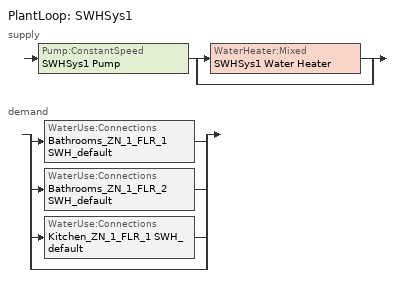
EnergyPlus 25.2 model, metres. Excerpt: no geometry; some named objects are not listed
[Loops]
PlantLoop 'SWHSys1'
 supply: Pump:ConstantSpeed 'SWHSys1 Pump' > split
  | WaterHeater:Mixed 'SWHSys1 Water Heater'
  | bypass
 demand: split
  | WaterUse:Connections 'Bathrooms_ZN_1_FLR_1 SWH_default'
  | WaterUse:Connections 'Bathrooms_ZN_1_FLR_2 SWH_default'
  | WaterUse:Connections 'Kitchen_ZN_1_FLR_1 SWH_default'
  | bypass
[WaterHeater:Mixed]
SWHSys1 Water Heater: Tank Volume {m3}=2.271247; Setpoint Temperature Schedule=SHWSys1 Water Heater Setpoint Temperature Schedule Name; Deadband Temperature Difference {deltaC}=2; Maximum Temperature Limit {C}=82.2222; Heater Control Type=Cycle; Heater Maximum Capacity {W}=175842.6; Heater Fuel Type=NATURALGAS; Heater Thermal Efficiency=0.802765; Off Cycle Parasitic Fuel Consumption Rate {W}=1205.08; Off Cycle Parasitic Fuel Type=NATURALGAS; Off Cycle Parasitic Heat Fraction to Tank=0; On Cycle Parasitic Fuel Consumption Rate {W}=1205.08; On Cycle Parasitic Fuel Type=NATURALGAS; Ambient Temperature Indicator=zone; Ambient Temperature Zone=MECH_ZN_1_FLR_1; Off Cycle Loss Coefficient to Ambient Temperature {W/K}=15.601; On Cycle Loss Coefficient to Ambient Temperature {W/K}=15.601; Use Side Effectiveness=1; Source Side Effectiveness=1; Use Side Design Flow Rate {m3/s}=AUTOSIZE; Source Side Design Flow Rate {m3/s}=AUTOSIZE; Indirect Water Heating Recovery Time {hr}=1.5
[Sizing:Plant]
SWHSys1: Loop Type=Heating; Design Loop Exit Temperature {C}=48.9; Loop Design Temperature Difference {deltaC}=5
[PlantLoop]
SWHSys1: Fluid Type=WATER; Plant Equipment Operation Scheme=SWHSys1 Loop Operation Scheme List; Maximum Loop Temperature {C}=60; Minimum Loop Temperature {C}=10; Maximum Loop Flow Rate {m3/s}=AUTOSIZE; Minimum Loop Flow Rate {m3/s}=0; Plant Loop Volume {m3}=AUTOSIZE; Load Distribution Scheme=Optimal
[Pump:ConstantSpeed]
SWHSys1 Pump: Design Flow Rate {m3/s}=autosize; Design Pump Head {Pa}=34026; Design Power Consumption {W}=AUTOSIZE; Motor Efficiency=0.3; Fraction of Motor Inefficiencies to Fluid Stream=0; Pump Control Type=Intermittent
[PlantEquipmentList]
SWHSys1 Equipment List: SWHSys1 Water Heater
[PlantEquipmentOperation:HeatingLoad]
SWHSys1 Operation Scheme: Load Range 1 Lower Limit {W}=0; Load Range 1 Upper Limit {W}=1000000000000000; Range 1 Equipment List=SWHSys1 Equipment List
[PlantEquipmentOperationSchemes]
SWHSys1 Loop Operation Scheme List: Control Scheme 1=SWHSys1 Operation Scheme; Control Scheme 1 Schedule=PlantOnSched
[SetpointManager:Scheduled]
SWHSys1 Loop Setpoint Manager: Control Variable=Temperature; Schedule=SHWSys1-Loop-Temp-Schedule; Setpoint Node or NodeList=SWHSys1 Supply Outlet Node
[WaterUse:Equipment] Flow Rate Fraction Schedule=BLDG_SWH_SCH
Name | Peak Flow Rate {m3/s} | Target Temperature Schedule | Hot Water Supply Temperature Schedule | Zone | Sensible Fraction Schedule | Latent Fraction Schedule
Bathrooms_ZN_1_FLR_1 SWH_default | 7.39764e-05 | Bathrooms_ZN_1_FLR_1 SHW_default Temp Sched | Bathrooms_ZN_1_FLR_1 SHW_default Hot Supply Temp Sched | Bathrooms_ZN_1_FLR_1 | Bathrooms_ZN_1_FLR_1 SHW_default Sensible fract sched | Bathrooms_ZN_1_FLR_1 SHW_default Latent fract sched
Bathrooms_ZN_1_FLR_2 SWH_default | 7.39764e-05 | Bathrooms_ZN_1_FLR_2 SHW_default Temp Sched | Bathrooms_ZN_1_FLR_2 SHW_default Hot Supply Temp Sched | Bathrooms_ZN_1_FLR_2 | Bathrooms_ZN_1_FLR_2 SHW_default Sensible fract sched | Bathrooms_ZN_1_FLR_2 SHW_default Latent fract sched
Kitchen_ZN_1_FLR_1 SWH_default | 0.000333647 | Kitchen_ZN_1_FLR_1 SHW_default Temp Sched | Kitchen_ZN_1_FLR_1 SHW_default Hot Supply Temp Sched | Kitchen_ZN_1_FLR_1 | Kitchen_ZN_1_FLR_1 SHW_default Sensible fract sched | Kitchen_ZN_1_FLR_1 SHW_default Latent fract sched
[WaterUse:Connections]
Name | Water Use Equipment 1
Bathrooms_ZN_1_FLR_1 SWH_default | Bathrooms_ZN_1_FLR_1 SWH_default
Bathrooms_ZN_1_FLR_2 SWH_default | Bathrooms_ZN_1_FLR_2 SWH_default
Kitchen_ZN_1_FLR_1 SWH_default | Kitchen_ZN_1_FLR_1 SWH_default
[HVACTemplate:Zone:VRF] Template VRF System Name (F2)=VRF_System_1; Rated Total Heating Capacity Sizing Ratio (F6)=1; Cooling Supply Air Flow Rate (F7)=Autosize; No Cooling Supply Air Flow Rate (F8)=Autosize; Heating Supply Air Flow Rate (F9)=Autosize; No Heating Supply Air Flow Rate (F10)=Autosize; Cooling Outdoor Air Flow Rate (F11)=Autosize; Heating Outdoor Air Flow Rate (F12)=Autosize; No Load Outdoor Air Flow Rate (F13)=Autosize; Supply Air Fan Placement (F22)=DrawThrough; Supply Fan Total Efficiency (F23)=0.7; Supply Fan Delta Pressure (F24)=300; Supply Fan Motor Efficiency (F25)=0.9; Cooling Coil Type (F26)=VariableRefrigerantFlowDX; Cooling Coil Gross Rated Total Capacity (F28)=Autosize; Cooling Coil Gross Rated Sensible Heat Ratio (F29)=Autosize; Heat Pump Heating Coil Type (F30)=VariableRefrigerantFlowDX; Heat Pump Heating Coil Gross Rated Capacity (F32)=Autosize; Zone Terminal Unit On Parasitic Electric Energy Use (F33)=30; Zone Terminal Unit Off Parasitic Electric Energy Use (F34)=20; Zone Cooling Design Supply Air Temperature Input Method (F36)=SupplyAirTemperature; Zone Cooling Design Supply Air Temperature (F37)=12.8; Zone Heating Design Supply Air Temperature Input Method (F39)=SupplyAirTemperature; Zone Heating Design Supply Air Temperature (F40)=50
Name | Template Thermostat Name (F3)
Offices_ZN_1_FLR_1 | Thermostat_Offices_ZN_1_FLR_1
Gym_ZN_1_FLR_1 | Thermostat_Gym_ZN_1_FLR_1
Aux_Gym_ZN_1_FLR_1 | Thermostat_Aux_Gym_ZN_1_FLR_1
[Schedule:Compact]
BLDG_SWH_SCH: Through: 6/15, For: SummerDesignDay, Until: 07:00, 0.05, Until: 08:00, 0.1, Until: 09:00, 0.34, Until: 10:00, 0.6, Until: 11:00, 0.63, Until: 12:00, 0.72, Until: 13:00, 0.79, Until: 14:00, 0.83, Until: 15:00, 0.61, Until: 16:00, 0.65, Until: 18:00, 0.1, Until: 19:00, 0.19, Until: 20:00, 0.25, Until: 22:00, 0.22, Until: 23:00, 0.12, Until: 24:00, 0.09, For: Weekdays, Until: 07:00, 0, Until: 08:00, 0, Until: 09:00, 0.34, Until: 10:00, 0.6, Until: 11:00, 0.63, Until: 12:00, 0.72, Until: 13:00, 0.79, Until: 14:00, 0.83, Until: 15:00, 0.61, Until: 16:00, 0.65, Until: 18:00, 0.1, Until: 19:00, 0.19, Until: 20:00, 0.25, Until: 22:00, 0, Until: 23:00, 0, Until: 24:00, 0, For: WinterDesignDay, Until: 09:00, 0.03, Until: 13:00, 0.05, Until: 24:00, 0.03, For: Saturday, Until: 09:00, 0, Until: 13:00, 0, Until: 24:00, 0, For: Sunday Holidays AllOtherDays, Until: 08:00, 0, Until: 14:00, 0, Until: 24:00, 0, Through: 9/15, For: SummerDesignDay, Until: 07:00, 0.05, Until: 18:00, 0.1, Until: 19:00, 0.19, Until: 20:00, 0.25, Until: 22:00, 0.22, Until: 23:00, 0.12, Until: 24:00, 0.09, For: Weekdays, Until: 08:00, 0, Until: 18:00, 0.1, Until: 19:00, 0.19, Until: 20:00, 0.25, Until: 22:00, 0, Until: 23:00, 0, Until: 24:00, 0, For: WinterDesignDay, Until: 09:00, 0.03, Until: 13:00, 0.05, Until: 24:00, 0.03, For: Saturday, Until: 09:00, 0, Until: 13:00, 0, Until: 24:00, 0, For: Sunday Holidays AllOtherDays, Until: 08:00, 0, Until: 14:00, 0, Until: 24:00, 0, Through: 12/31, For: SummerDesignDay, Until: 07:00, 0.05, Until: 08:00, 0.1, Until: 09:00, 0.34, Until: 10:00, 0.6, Until: 11:00, 0.63, Until: 12:00, 0.72, Until: 13:00, 0.79, Until: 14:00, 0.83, Until: 15:00, 0.61, Until: 16:00, 0.65, Until: 18:00, 0.1, Until: 19:00, 0.19, Until: 20:00, 0.25, Until: 22:00, 0.22, Until: 23:00, 0.12, Until: 24:00, 0.09, For: Weekdays, Until: 07:00, 0, Until: 08:00, 0, Until: 09:00, 0.34, Until: 10:00, 0.6, Until: 11:00, 0.63, Until: 12:00, 0.72, Until: 13:00, 0.79, Until: 14:00, 0.83, Until: 15:00, 0.61, Until: 16:00, 0.65, Until: 18:00, 0.1, Until: 19:00, 0.19, Until: 20:00, 0.25, Until: 22:00, 0, Until: 23:00, 0, Until: 24:00, 0, For: WinterDesignDay, Until: 09:00, 0.03, Until: 13:00, 0.05, Until: 24:00, 0.03, For: Saturday, Until: 09:00, 0, Until: 13:00, 0, Until: 24:00, 0, For: Sunday Holidays AllOtherDays, Until: 08:00, 0, Until: 14:00, 0, Until: 24:00, 0
PlantOnSched: Through: 12/31, For: AllDays, Until: 24:00, 1
Bathrooms_ZN_1_FLR_1 SHW_default Latent fract sched; Bathrooms_ZN_1_FLR_2 SHW_default Latent fract sched; Kitchen_ZN_1_FLR_1 SHW_default Latent fract sched: Through: 12/31, For: AllDays, Until: 24:00, 0.05
Bathrooms_ZN_1_FLR_1 SHW_default Sensible fract sched; Bathrooms_ZN_1_FLR_2 SHW_default Sensible fract sched; Kitchen_ZN_1_FLR_1 SHW_default Sensible fract sched: Through: 12/31, For: AllDays, Until: 24:00, 0.2
Bathrooms_ZN_1_FLR_1 SHW_default Temp Sched; Bathrooms_ZN_1_FLR_2 SHW_default Temp Sched; Kitchen_ZN_1_FLR_1 SHW_default Temp Sched; SHWSys1-Loop-Temp-Schedule; SHWSys1 Water Heater Setpoint Temperature Schedule Name: Through: 12/31, For: AllDays, Until: 24:00, 60
Bathrooms_ZN_1_FLR_1 SHW_default Hot Supply Temp Sched; Bathrooms_ZN_1_FLR_2 SHW_default Hot Supply Temp Sched; Kitchen_ZN_1_FLR_1 SHW_default Hot Supply Temp Sched: Through: 12/31, For: AllDays, Until: 24:00, 55
